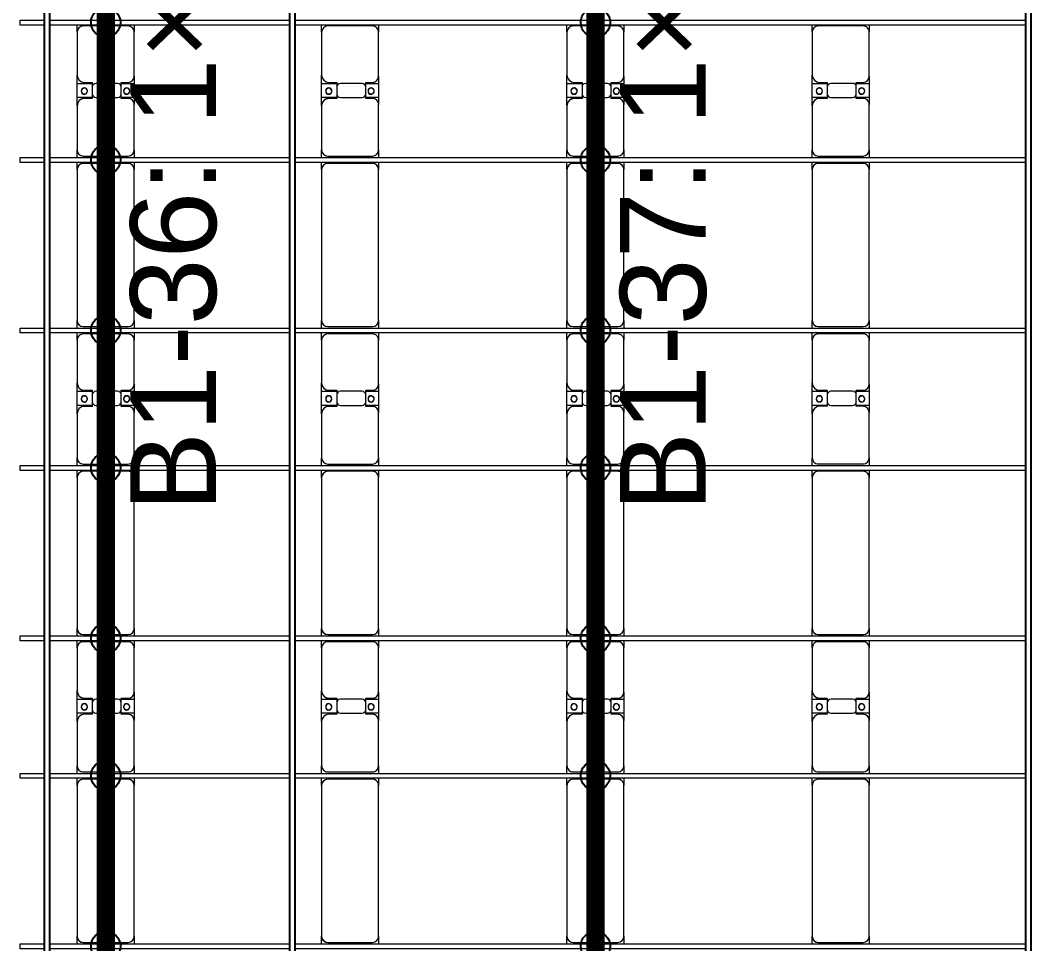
# Model space of a CAD drawing. Header units: millimetres. Extents: x -496478 to -186190, y -204059 to -87354.
# Drawn here: x -465432 to -457231, y -124894 to -117364 of the extents above; entities that cross this region are included whole.
import ezdxf

# ---------------------------------------------------------------- set-up
doc = ezdxf.new("R2010")
doc.units = ezdxf.units.MM
for name, color, linetype, lineweight in [('A-DETL-MBND', 5, 'Continuous', 9), ('A-GENM', 13, 'Continuous', 9), ('S-BEAM', 12, 'Continuous', 9)]:
    doc.layers.add(name, color=color, linetype=linetype, lineweight=lineweight)
doc.layers.add('GC-GHI CHU', color=2, linetype='Continuous')
doc.layers.add('GC-HOP 40x60 GIA CUONG', color=1, linetype='Continuous')
doc.styles.add('GC_VN', font='arial.ttf')

# ---------------------------------------------------------------- blocks, each defined once
blk = doc.blocks.new('Dầm C52 - Dầm C52-24915-BỐ TRÍ KHUNG KẾT CẤU BÈ PIN 01')
at = {"layer": 'S-BEAM', "color": 1}
for p, q in [((79450.1, 20), (85410.1, 20)), ((85450.1, 20), (87410.1, 20)), ((87450.1, 20), (87649.9, 20)), ((87649.9, 20), (87649.9, -20)), ((85410.1, -20), (79450.1, -20)), ((87410.1, -20), (85450.1, -20)), ((87649.9, -20), (87450.1, -20))]:
    blk.add_line(p, q, dxfattribs=at)
blk = doc.blocks.new('Dai phao do pin - DẢI PHAO ĐỠ PIN-V105-BỐ TRÍ KHUNG KẾT CẤU BÈ PIN 01')
at = {"layer": 'A-DETL-MBND', "color": 8}
for p, q in [((57048, 241.6), (57109.7, 241.6)), ((57059.7, 191.6), (57059.7, -173.4)), ((58340.3, 241.6), (57109.7, 241.6)), ((58340.3, 241.6), (58398, 241.6)), ((58390.3, -173.4), (58390.3, 191.6)), ((58438, 241.6), (58499.7, 241.6)), ((58449.7, 191.6), (58449.7, -173.4)), ((58859.7, 241.6), (58499.7, 241.6)), ((58859.7, 241.6), (59042.2, 241.6)), ((58919.7, 118.2), (58919.7, 181.6)), ((58927.8, 241.6), (59110.3, 241.6)), ((58927.8, 118.2), (58927.8, 241.6)), ((59042.2, 241.6), (59042.2, 118.2)), ((59050.3, 181.6), (59050.3, 118.2)), ((59460.3, 241.6), (59110.3, 241.6)), ((59460.3, 241.6), (59518, 241.6)), ((59510.3, -173.4), (59510.3, 191.6)), ((59558, 241.6), (59619.7, 241.6)), ((59569.7, 191.6), (59569.7, -173.4)), ((60850.3, 241.6), (59619.7, 241.6)), ((60850.3, 241.6), (60908, 241.6)), ((60900.3, -173.4), (60900.3, 191.6)), ((60948, 241.6), (61009.7, 241.6)), ((60959.7, 191.6), (60959.7, -173.4)), ((61369.7, 241.6), (61009.7, 241.6)), ((61369.7, 241.6), (61552.2, 241.6)), ((61429.7, 118.2), (61429.7, 181.6)), ((61437.8, 241.6), (61620.3, 241.6)), ((61437.8, 118.2), (61437.8, 241.6)), ((61552.2, 241.6), (61552.2, 118.2)), ((61560.3, 181.6), (61560.3, 118.2)), ((61970.3, 241.6), (61620.3, 241.6)), ((61970.3, 241.6), (62028, 241.6)), ((62020.3, -173.4), (62020.3, 191.6)), ((62068, 241.6), (62129.7, 241.6)), ((62079.7, 191.6), (62079.7, -173.4)), ((63360.3, 241.6), (62129.7, 241.6)), ((63360.3, 241.6), (63418, 241.6)), ((63410.3, -173.4), (63410.3, 191.6)), ((63458, 241.6), (63519.7, 241.6)), ((63469.7, 191.6), (63469.7, -173.4)), ((63879.7, 241.6), (63519.7, 241.6)), ((63879.7, 241.6), (64062.2, 241.6)), ((63939.7, 118.2), (63939.7, 181.6)), ((63947.8, 241.6), (64130.3, 241.6)), ((63947.8, 118.2), (63947.8, 241.6)), ((64062.2, 241.6), (64062.2, 118.2)), ((64070.3, 181.6), (64070.3, 118.2)), ((64480.3, 241.6), (64130.3, 241.6)), ((64480.3, 241.6), (64538, 241.6)), ((64530.3, -173.4), (64530.3, 191.6)), ((59012.2, 118.2), (58919.7, 118.2)), ((58927.8, 88.2), (58927.8, -88.2)), ((59050.3, 118.2), (58957.8, 118.2)), ((59042.2, -88.2), (59042.2, 88.2)), ((61522.2, 118.2), (61429.7, 118.2)), ((61437.8, 88.2), (61437.8, -88.2)), ((61560.3, 118.2), (61467.8, 118.2)), ((61552.2, -88.2), (61552.2, 88.2)), ((64032.2, 118.2), (63939.7, 118.2)), ((63947.8, 88.2), (63947.8, -88.2)), ((64070.3, 118.2), (63977.8, 118.2)), ((64062.2, -88.2), (64062.2, 88.2)), ((58919.7, -173.4), (58919.7, -118.2)), ((58919.7, -118.2), (59012.2, -118.2)), ((58927.8, -223.4), (58927.8, -118.2)), ((58957.8, -118.2), (59050.3, -118.2)), ((59042.2, -118.2), (59042.2, -223.4)), ((59050.3, -118.2), (59050.3, -173.4)), ((61429.7, -173.4), (61429.7, -118.2)), ((61429.7, -118.2), (61522.2, -118.2)), ((61437.8, -223.4), (61437.8, -118.2)), ((61467.8, -118.2), (61560.3, -118.2)), ((61552.2, -118.2), (61552.2, -223.4)), ((61560.3, -118.2), (61560.3, -173.4)), ((63939.7, -173.4), (63939.7, -118.2)), ((63939.7, -118.2), (64032.2, -118.2)), ((63947.8, -223.4), (63947.8, -118.2)), ((63977.8, -118.2), (64070.3, -118.2)), ((64062.2, -118.2), (64062.2, -223.4)), ((64070.3, -118.2), (64070.3, -173.4)), ((57109.7, -223.4), (57048, -223.4)), ((57109.7, -223.4), (58340.3, -223.4)), ((58398, -223.4), (58340.3, -223.4)), ((58499.7, -223.4), (58438, -223.4)), ((58499.7, -223.4), (58869.7, -223.4)), ((59042.2, -223.4), (58869.7, -223.4)), ((59100.3, -223.4), (58927.8, -223.4)), ((59100.3, -223.4), (59460.3, -223.4)), ((59518, -223.4), (59460.3, -223.4)), ((59619.7, -223.4), (59558, -223.4)), ((59619.7, -223.4), (60850.3, -223.4)), ((60908, -223.4), (60850.3, -223.4)), ((61009.7, -223.4), (60948, -223.4)), ((61009.7, -223.4), (61379.7, -223.4)), ((61552.2, -223.4), (61379.7, -223.4)), ((61610.3, -223.4), (61437.8, -223.4)), ((61610.3, -223.4), (61970.3, -223.4)), ((62028, -223.4), (61970.3, -223.4)), ((62129.7, -223.4), (62068, -223.4)), ((62129.7, -223.4), (63360.3, -223.4)), ((63418, -223.4), (63360.3, -223.4)), ((63519.7, -223.4), (63458, -223.4)), ((63519.7, -223.4), (63889.7, -223.4)), ((64062.2, -223.4), (63889.7, -223.4)), ((64118.7, -223.4), (63947.8, -223.4)), ((64120.3, -223.4), (64480.3, -223.4)), ((64538, -223.4), (64480.3, -223.4))]:
    blk.add_line(p, q, dxfattribs=at)
for centre, radius, start, end in [((57109.7, 191.6), 50, 90, 180), ((57109.7, 191.6), 50, 105, 180), ((58340.3, 191.6), 50, 0, 90), ((58340.3, 191.6), 50, 15, 90), ((58499.7, 191.6), 50, 90, 180), ((58499.7, 191.6), 50, 135, 180), ((58859.7, 181.6), 60, 0, 90), ((58859.7, 181.6), 60, 0, 45), ((58978.6, 183.2), 25, 0, 180), ((58978.6, 183.2), 25, 180, 360), ((58981.4, 183.2), 25, 0, 180), ((58981.4, 183.2), 25, 180, 0), ((58981.4, 183.2), 25, 180, 195), ((59110.3, 181.6), 60, 90, 180), ((59110.3, 181.6), 60, 135, 180), ((59460.3, 191.6), 50, 0, 90), ((59460.3, 191.6), 50, 0, 45), ((59619.7, 191.6), 50, 90, 180), ((59619.7, 191.6), 50, 105, 180), ((60850.3, 191.6), 50, 0, 90), ((60850.3, 191.6), 50, 15, 90), ((61009.7, 191.6), 50, 90, 180), ((61009.7, 191.6), 50, 135, 180), ((61369.7, 181.6), 60, 0, 90), ((61369.7, 181.6), 60, 0, 45), ((61488.6, 183.2), 25, 360, 180), ((61488.6, 183.2), 25, 180, 360), ((61491.4, 183.2), 25, 0, 180), ((61491.4, 183.2), 25, 180, 360), ((61491.4, 183.2), 25, 180, 195), ((61620.3, 181.6), 60, 90, 180), ((61620.3, 181.6), 60, 135, 180), ((61970.3, 191.6), 50, 0, 90), ((61970.3, 191.6), 50, 0, 45), ((62129.7, 191.6), 50, 90, 180), ((62129.7, 191.6), 50, 105, 180), ((63360.3, 191.6), 50, 0, 90), ((63360.3, 191.6), 50, 15, 90), ((63519.7, 191.6), 50, 90, 180), ((63519.7, 191.6), 50, 135, 180), ((63879.7, 181.6), 60, 0, 90), ((63879.7, 181.6), 60, 0, 45), ((63998.6, 183.2), 25, 0, 180), ((63998.6, 183.2), 25, 180, 360), ((64001.4, 183.2), 25, 0, 180), ((64001.4, 183.2), 25, 180, 0), ((64001.4, 183.2), 25, 180, 195), ((64130.3, 181.6), 60, 90, 180), ((64130.3, 181.6), 60, 135, 180), ((64480.3, 191.6), 50, 0, 90), ((64480.3, 191.6), 50, 0, 45), ((58957.8, 88.2), 30, 90, 180), ((59012.2, 88.2), 30, 0, 90), ((61467.8, 88.2), 30, 90, 180), ((61522.2, 88.2), 30, 0, 90), ((63977.8, 88.2), 30, 90, 180), ((64032.2, 88.2), 30, 0, 90), ((58957.8, -88.2), 30, 180, 270), ((58978.6, -161.8), 25, 0, 180), ((58978.6, -161.8), 25, 180, 360), ((58981.4, -161.8), 25, 0, 180), ((58981.4, -161.8), 25, 120, 180), ((58981.4, -161.8), 25, 180, 0), ((58981.4, -161.8), 25, 75, 105), ((58978.6, -161.8), 25, 75, 90), ((58978.6, -161.8), 25, 30, 45), ((58978.6, -161.8), 25, 0, 15), ((59012.2, -88.2), 30, 270, 360), ((61467.8, -88.2), 30, 180, 270), ((61488.6, -161.8), 25, 360, 180), ((61488.6, -161.8), 25, 180, 360), ((61491.4, -161.8), 25, 0, 180), ((61491.4, -161.8), 25, 120, 180), ((61491.4, -161.8), 25, 180, 0), ((61491.4, -161.8), 25, 75, 105), ((61488.6, -161.8), 25, 75, 90), ((61488.6, -161.8), 25, 30, 45), ((61488.6, -161.8), 25, 360, 15), ((61522.2, -88.2), 30, 270, 0), ((63977.8, -88.2), 30, 180, 270), ((63998.6, -161.8), 25, 0, 180), ((63998.6, -161.8), 25, 180, 0), ((64001.4, -161.8), 25, 0, 180), ((64001.4, -161.8), 25, 120, 180), ((64001.4, -161.8), 25, 180, 360), ((64001.4, -161.8), 25, 75, 105), ((63998.6, -161.8), 25, 75, 90), ((63998.6, -161.8), 25, 30, 45), ((63998.6, -161.8), 25, 0, 15), ((64032.2, -88.2), 30, 270, 0), ((57109.7, -173.4), 50, 180, 270), ((57109.7, -173.4), 50, 180, 270), ((58340.3, -173.4), 50, 270, 0), ((58340.3, -173.4), 50, 285, 0), ((58499.7, -173.4), 50, 180, 270), ((58499.7, -173.4), 50, 180, 225), ((58869.7, -173.4), 50, 270, 360), ((58869.7, -173.4), 50, 315, 360), ((59100.3, -173.4), 50, 180, 270), ((59100.3, -173.4), 50, 180, 225), ((59460.3, -173.4), 50, 270, 0), ((59460.3, -173.4), 50, 315, 360), ((59619.7, -173.4), 50, 180, 270), ((59619.7, -173.4), 50, 180, 270), ((60850.3, -173.4), 50, 270, 0), ((60850.3, -173.4), 50, 285, 0), ((61009.7, -173.4), 50, 180, 270), ((61009.7, -173.4), 50, 180, 225), ((61379.7, -173.4), 50, 270, 360), ((61379.7, -173.4), 50, 315, 0), ((61610.3, -173.4), 50, 180, 270), ((61610.3, -173.4), 50, 180, 225), ((61970.3, -173.4), 50, 270, 0), ((61970.3, -173.4), 50, 315, 0), ((62129.7, -173.4), 50, 180, 270), ((62129.7, -173.4), 50, 180, 270), ((63360.3, -173.4), 50, 270, 360), ((63360.3, -173.4), 50, 285, 360), ((63519.7, -173.4), 50, 180, 270), ((63519.7, -173.4), 50, 180, 225), ((63889.7, -173.4), 50, 270, 0), ((63889.7, -173.4), 50, 315, 0), ((64120.3, -173.4), 50, 180, 270), ((64120.3, -173.4), 50, 180, 225), ((64480.3, -173.4), 50, 270, 0), ((64480.3, -173.4), 50, 315, 0)]:
    blk.add_arc(centre, radius, start, end, dxfattribs=at)
blk = doc.blocks.new('Dai phao do pin - DẢI PHAO ĐỠ PIN-V106-BỐ TRÍ KHUNG KẾT CẤU BÈ PIN 01')
at = {"layer": 'A-DETL-MBND', "color": 8}
for p, q in [((57048, 241.6), (57109.7, 241.6)), ((57059.7, 191.6), (57059.7, -173.4)), ((58340.3, 241.6), (57109.7, 241.6)), ((58340.3, 241.6), (58398, 241.6)), ((58390.3, -173.4), (58390.3, 191.6)), ((58438, 241.6), (58499.7, 241.6)), ((58449.7, 191.6), (58449.7, -173.4)), ((58859.7, 241.6), (58499.7, 241.6)), ((58859.7, 241.6), (59042.2, 241.6)), ((58919.7, 118.2), (58919.7, 181.6)), ((58927.8, 241.6), (59110.3, 241.6)), ((58927.8, 118.2), (58927.8, 241.6)), ((59042.2, 241.6), (59042.2, 118.2)), ((59050.3, 181.6), (59050.3, 118.2)), ((59460.3, 241.6), (59110.3, 241.6)), ((59460.3, 241.6), (59518, 241.6)), ((59510.3, -173.4), (59510.3, 191.6)), ((59558, 241.6), (59619.7, 241.6)), ((59569.7, 191.6), (59569.7, -173.4)), ((60850.3, 241.6), (59619.7, 241.6)), ((60850.3, 241.6), (60908, 241.6)), ((60900.3, -173.4), (60900.3, 191.6)), ((60948, 241.6), (61009.7, 241.6)), ((60959.7, 191.6), (60959.7, -173.4)), ((61369.7, 241.6), (61009.7, 241.6)), ((61369.7, 241.6), (61552.2, 241.6)), ((61429.7, 118.2), (61429.7, 181.6)), ((61437.8, 241.6), (61620.3, 241.6)), ((61437.8, 118.2), (61437.8, 241.6)), ((61552.2, 241.6), (61552.2, 118.2)), ((61560.3, 181.6), (61560.3, 118.2)), ((61970.3, 241.6), (61620.3, 241.6)), ((61970.3, 241.6), (62028, 241.6)), ((62020.3, -173.4), (62020.3, 191.6)), ((62068, 241.6), (62129.7, 241.6)), ((62079.7, 191.6), (62079.7, -173.4)), ((63360.3, 241.6), (62129.7, 241.6)), ((63360.3, 241.6), (63418, 241.6)), ((63410.3, -173.4), (63410.3, 191.6)), ((63458, 241.6), (63519.7, 241.6)), ((63469.7, 191.6), (63469.7, -173.4)), ((63879.7, 241.6), (63519.7, 241.6)), ((63879.7, 241.6), (64062.2, 241.6)), ((63939.7, 118.2), (63939.7, 181.6)), ((63947.8, 241.6), (64130.3, 241.6)), ((63947.8, 118.2), (63947.8, 241.6)), ((64062.2, 241.6), (64062.2, 118.2)), ((64070.3, 181.6), (64070.3, 118.2)), ((64480.3, 241.6), (64130.3, 241.6)), ((64480.3, 241.6), (64538, 241.6)), ((64530.3, -173.4), (64530.3, 191.6)), ((59012.2, 118.2), (58919.7, 118.2)), ((58927.8, 88.2), (58927.8, -88.2)), ((59050.3, 118.2), (58957.8, 118.2)), ((59042.2, -88.2), (59042.2, 88.2)), ((61522.2, 118.2), (61429.7, 118.2)), ((61437.8, 88.2), (61437.8, -88.2)), ((61560.3, 118.2), (61467.8, 118.2)), ((61552.2, -88.2), (61552.2, 88.2)), ((64032.2, 118.2), (63939.7, 118.2)), ((63947.8, 88.2), (63947.8, -88.2)), ((64070.3, 118.2), (63977.8, 118.2)), ((64062.2, -88.2), (64062.2, 88.2)), ((58919.7, -173.4), (58919.7, -118.2)), ((58919.7, -118.2), (59012.2, -118.2)), ((58927.8, -223.4), (58927.8, -118.2)), ((58957.8, -118.2), (59050.3, -118.2)), ((59042.2, -118.2), (59042.2, -223.4)), ((59050.3, -118.2), (59050.3, -173.4)), ((61429.7, -173.4), (61429.7, -118.2)), ((61429.7, -118.2), (61522.2, -118.2)), ((61437.8, -223.4), (61437.8, -118.2)), ((61467.8, -118.2), (61560.3, -118.2)), ((61552.2, -118.2), (61552.2, -223.4)), ((61560.3, -118.2), (61560.3, -173.4)), ((63939.7, -173.4), (63939.7, -118.2)), ((63939.7, -118.2), (64032.2, -118.2)), ((63947.8, -223.4), (63947.8, -118.2)), ((63977.8, -118.2), (64070.3, -118.2)), ((64062.2, -118.2), (64062.2, -223.4)), ((64070.3, -118.2), (64070.3, -173.4)), ((57109.7, -223.4), (57048, -223.4)), ((57109.7, -223.4), (58340.3, -223.4)), ((58398, -223.4), (58340.3, -223.4)), ((58499.7, -223.4), (58438, -223.4)), ((58499.7, -223.4), (58869.7, -223.4)), ((59042.2, -223.4), (58869.7, -223.4)), ((59100.3, -223.4), (58927.8, -223.4)), ((59100.3, -223.4), (59460.3, -223.4)), ((59518, -223.4), (59460.3, -223.4)), ((59619.7, -223.4), (59558, -223.4)), ((59619.7, -223.4), (60850.3, -223.4)), ((60908, -223.4), (60850.3, -223.4)), ((61009.7, -223.4), (60948, -223.4)), ((61009.7, -223.4), (61379.7, -223.4)), ((61552.2, -223.4), (61379.7, -223.4)), ((61610.3, -223.4), (61437.8, -223.4)), ((61610.3, -223.4), (61970.3, -223.4)), ((62028, -223.4), (61970.3, -223.4)), ((62129.7, -223.4), (62068, -223.4)), ((62129.7, -223.4), (63360.3, -223.4)), ((63418, -223.4), (63360.3, -223.4)), ((63519.7, -223.4), (63458, -223.4)), ((63519.7, -223.4), (63889.7, -223.4)), ((64062.2, -223.4), (63889.7, -223.4)), ((64118.7, -223.4), (63947.8, -223.4)), ((64120.3, -223.4), (64480.3, -223.4)), ((64538, -223.4), (64480.3, -223.4))]:
    blk.add_line(p, q, dxfattribs=at)
for centre, radius, start, end in [((57109.7, 191.6), 50, 90, 180), ((57109.7, 191.6), 50, 105, 180), ((58340.3, 191.6), 50, 0, 90), ((58340.3, 191.6), 50, 15, 90), ((58499.7, 191.6), 50, 90, 180), ((58499.7, 191.6), 50, 135, 180), ((58859.7, 181.6), 60, 0, 90), ((58859.7, 181.6), 60, 0, 45), ((58978.6, 183.2), 25, 0, 180), ((58978.6, 183.2), 25, 180, 360), ((58981.4, 183.2), 25, 0, 180), ((58981.4, 183.2), 25, 180, 0), ((58981.4, 183.2), 25, 180, 195), ((59110.3, 181.6), 60, 90, 180), ((59110.3, 181.6), 60, 135, 180), ((59460.3, 191.6), 50, 0, 90), ((59460.3, 191.6), 50, 0, 45), ((59619.7, 191.6), 50, 90, 180), ((59619.7, 191.6), 50, 105, 180), ((60850.3, 191.6), 50, 0, 90), ((60850.3, 191.6), 50, 15, 90), ((61009.7, 191.6), 50, 90, 180), ((61009.7, 191.6), 50, 135, 180), ((61369.7, 181.6), 60, 0, 90), ((61369.7, 181.6), 60, 0, 45), ((61488.6, 183.2), 25, 360, 180), ((61488.6, 183.2), 25, 180, 360), ((61491.4, 183.2), 25, 0, 180), ((61491.4, 183.2), 25, 180, 360), ((61491.4, 183.2), 25, 180, 195), ((61620.3, 181.6), 60, 90, 180), ((61620.3, 181.6), 60, 135, 180), ((61970.3, 191.6), 50, 0, 90), ((61970.3, 191.6), 50, 0, 45), ((62129.7, 191.6), 50, 90, 180), ((62129.7, 191.6), 50, 105, 180), ((63360.3, 191.6), 50, 0, 90), ((63360.3, 191.6), 50, 15, 90), ((63519.7, 191.6), 50, 90, 180), ((63519.7, 191.6), 50, 135, 180), ((63879.7, 181.6), 60, 0, 90), ((63879.7, 181.6), 60, 0, 45), ((63998.6, 183.2), 25, 0, 180), ((63998.6, 183.2), 25, 180, 360), ((64001.4, 183.2), 25, 0, 180), ((64001.4, 183.2), 25, 180, 0), ((64001.4, 183.2), 25, 180, 195), ((64130.3, 181.6), 60, 90, 180), ((64130.3, 181.6), 60, 135, 180), ((64480.3, 191.6), 50, 0, 90), ((64480.3, 191.6), 50, 0, 45), ((58957.8, 88.2), 30, 90, 180), ((59012.2, 88.2), 30, 0, 90), ((61467.8, 88.2), 30, 90, 180), ((61522.2, 88.2), 30, 0, 90), ((63977.8, 88.2), 30, 90, 180), ((64032.2, 88.2), 30, 0, 90), ((58957.8, -88.2), 30, 180, 270), ((58978.6, -161.8), 25, 0, 180), ((58978.6, -161.8), 25, 180, 360), ((58981.4, -161.8), 25, 0, 180), ((58981.4, -161.8), 25, 120, 180), ((58981.4, -161.8), 25, 180, 0), ((58981.4, -161.8), 25, 75, 105), ((58978.6, -161.8), 25, 75, 90), ((58978.6, -161.8), 25, 30, 45), ((58978.6, -161.8), 25, 0, 15), ((59012.2, -88.2), 30, 270, 360), ((61467.8, -88.2), 30, 180, 270), ((61488.6, -161.8), 25, 360, 180), ((61488.6, -161.8), 25, 180, 360), ((61491.4, -161.8), 25, 0, 180), ((61491.4, -161.8), 25, 120, 180), ((61491.4, -161.8), 25, 180, 0), ((61491.4, -161.8), 25, 75, 105), ((61488.6, -161.8), 25, 75, 90), ((61488.6, -161.8), 25, 30, 45), ((61488.6, -161.8), 25, 360, 15), ((61522.2, -88.2), 30, 270, 0), ((63977.8, -88.2), 30, 180, 270), ((63998.6, -161.8), 25, 0, 180), ((63998.6, -161.8), 25, 180, 0), ((64001.4, -161.8), 25, 0, 180), ((64001.4, -161.8), 25, 120, 180), ((64001.4, -161.8), 25, 180, 360), ((64001.4, -161.8), 25, 75, 105), ((63998.6, -161.8), 25, 75, 90), ((63998.6, -161.8), 25, 30, 45), ((63998.6, -161.8), 25, 0, 15), ((64032.2, -88.2), 30, 270, 0), ((57109.7, -173.4), 50, 180, 270), ((57109.7, -173.4), 50, 180, 270), ((58340.3, -173.4), 50, 270, 0), ((58340.3, -173.4), 50, 285, 0), ((58499.7, -173.4), 50, 180, 270), ((58499.7, -173.4), 50, 180, 225), ((58869.7, -173.4), 50, 270, 360), ((58869.7, -173.4), 50, 315, 360), ((59100.3, -173.4), 50, 180, 270), ((59100.3, -173.4), 50, 180, 225), ((59460.3, -173.4), 50, 270, 0), ((59460.3, -173.4), 50, 315, 360), ((59619.7, -173.4), 50, 180, 270), ((59619.7, -173.4), 50, 180, 270), ((60850.3, -173.4), 50, 270, 0), ((60850.3, -173.4), 50, 285, 0), ((61009.7, -173.4), 50, 180, 270), ((61009.7, -173.4), 50, 180, 225), ((61379.7, -173.4), 50, 270, 360), ((61379.7, -173.4), 50, 315, 0), ((61610.3, -173.4), 50, 180, 270), ((61610.3, -173.4), 50, 180, 225), ((61970.3, -173.4), 50, 270, 0), ((61970.3, -173.4), 50, 315, 0), ((62129.7, -173.4), 50, 180, 270), ((62129.7, -173.4), 50, 180, 270), ((63360.3, -173.4), 50, 270, 360), ((63360.3, -173.4), 50, 285, 360), ((63519.7, -173.4), 50, 180, 270), ((63519.7, -173.4), 50, 180, 225), ((63889.7, -173.4), 50, 270, 0), ((63889.7, -173.4), 50, 315, 0), ((64120.3, -173.4), 50, 180, 270), ((64120.3, -173.4), 50, 180, 225), ((64480.3, -173.4), 50, 270, 0), ((64480.3, -173.4), 50, 315, 0)]:
    blk.add_arc(centre, radius, start, end, dxfattribs=at)
blk = doc.blocks.new('Dai phao do pin - DẢI PHAO ĐỠ PIN-V107-BỐ TRÍ KHUNG KẾT CẤU BÈ PIN 01')
at = {"layer": 'A-DETL-MBND', "color": 8}
for p, q in [((57048, 241.6), (57109.7, 241.6)), ((57059.7, 191.6), (57059.7, -173.4)), ((58340.3, 241.6), (57109.7, 241.6)), ((58340.3, 241.6), (58398, 241.6)), ((58390.3, -173.4), (58390.3, 191.6)), ((58438, 241.6), (58499.7, 241.6)), ((58449.7, 191.6), (58449.7, -173.4)), ((58859.7, 241.6), (58499.7, 241.6)), ((58859.7, 241.6), (59042.2, 241.6)), ((58919.7, 118.2), (58919.7, 181.6)), ((58927.8, 241.6), (59110.3, 241.6)), ((58927.8, 118.2), (58927.8, 241.6)), ((59042.2, 241.6), (59042.2, 118.2)), ((59050.3, 181.6), (59050.3, 118.2)), ((59460.3, 241.6), (59110.3, 241.6)), ((59460.3, 241.6), (59518, 241.6)), ((59510.3, -173.4), (59510.3, 191.6)), ((59558, 241.6), (59619.7, 241.6)), ((59569.7, 191.6), (59569.7, -173.4)), ((60850.3, 241.6), (59619.7, 241.6)), ((60850.3, 241.6), (60908, 241.6)), ((60900.3, -173.4), (60900.3, 191.6)), ((60948, 241.6), (61009.7, 241.6)), ((60959.7, 191.6), (60959.7, -173.4)), ((61369.7, 241.6), (61009.7, 241.6)), ((61369.7, 241.6), (61552.2, 241.6)), ((61429.7, 118.2), (61429.7, 181.6)), ((61437.8, 241.6), (61620.3, 241.6)), ((61437.8, 118.2), (61437.8, 241.6)), ((61552.2, 241.6), (61552.2, 118.2)), ((61560.3, 181.6), (61560.3, 118.2)), ((61970.3, 241.6), (61620.3, 241.6)), ((61970.3, 241.6), (62028, 241.6)), ((62020.3, -173.4), (62020.3, 191.6)), ((62068, 241.6), (62129.7, 241.6)), ((62079.7, 191.6), (62079.7, -173.4)), ((63360.3, 241.6), (62129.7, 241.6)), ((63360.3, 241.6), (63418, 241.6)), ((63410.3, -173.4), (63410.3, 191.6)), ((63458, 241.6), (63519.7, 241.6)), ((63469.7, 191.6), (63469.7, -173.4)), ((63879.7, 241.6), (63519.7, 241.6)), ((63879.7, 241.6), (64062.2, 241.6)), ((63939.7, 118.2), (63939.7, 181.6)), ((63947.8, 241.6), (64130.3, 241.6)), ((63947.8, 118.2), (63947.8, 241.6)), ((64062.2, 241.6), (64062.2, 118.2)), ((64070.3, 181.6), (64070.3, 118.2)), ((64480.3, 241.6), (64130.3, 241.6)), ((64480.3, 241.6), (64538, 241.6)), ((64530.3, -173.4), (64530.3, 191.6)), ((59012.2, 118.2), (58919.7, 118.2)), ((58927.8, 88.2), (58927.8, -88.2)), ((59050.3, 118.2), (58957.8, 118.2)), ((59042.2, -88.2), (59042.2, 88.2)), ((61522.2, 118.2), (61429.7, 118.2)), ((61437.8, 88.2), (61437.8, -88.2)), ((61560.3, 118.2), (61467.8, 118.2)), ((61552.2, -88.2), (61552.2, 88.2)), ((64032.2, 118.2), (63939.7, 118.2)), ((63947.8, 88.2), (63947.8, -88.2)), ((64070.3, 118.2), (63977.8, 118.2)), ((64062.2, -88.2), (64062.2, 88.2)), ((58919.7, -173.4), (58919.7, -118.2)), ((58919.7, -118.2), (59012.2, -118.2)), ((58927.8, -223.4), (58927.8, -118.2)), ((58957.8, -118.2), (59050.3, -118.2)), ((59042.2, -118.2), (59042.2, -223.4)), ((59050.3, -118.2), (59050.3, -173.4)), ((61429.7, -173.4), (61429.7, -118.2)), ((61429.7, -118.2), (61522.2, -118.2)), ((61437.8, -223.4), (61437.8, -118.2)), ((61467.8, -118.2), (61560.3, -118.2)), ((61552.2, -118.2), (61552.2, -223.4)), ((61560.3, -118.2), (61560.3, -173.4)), ((63939.7, -173.4), (63939.7, -118.2)), ((63939.7, -118.2), (64032.2, -118.2)), ((63947.8, -223.4), (63947.8, -118.2)), ((63977.8, -118.2), (64070.3, -118.2)), ((64062.2, -118.2), (64062.2, -223.4)), ((64070.3, -118.2), (64070.3, -173.4)), ((57109.7, -223.4), (57048, -223.4)), ((57109.7, -223.4), (58340.3, -223.4)), ((58398, -223.4), (58340.3, -223.4)), ((58499.7, -223.4), (58438, -223.4)), ((58499.7, -223.4), (58869.7, -223.4)), ((59042.2, -223.4), (58869.7, -223.4)), ((59100.3, -223.4), (58927.8, -223.4)), ((59100.3, -223.4), (59460.3, -223.4)), ((59518, -223.4), (59460.3, -223.4)), ((59619.7, -223.4), (59558, -223.4)), ((59619.7, -223.4), (60850.3, -223.4)), ((60908, -223.4), (60850.3, -223.4)), ((61009.7, -223.4), (60948, -223.4)), ((61009.7, -223.4), (61379.7, -223.4)), ((61552.2, -223.4), (61379.7, -223.4)), ((61610.3, -223.4), (61437.8, -223.4)), ((61610.3, -223.4), (61970.3, -223.4)), ((62028, -223.4), (61970.3, -223.4)), ((62129.7, -223.4), (62068, -223.4)), ((62129.7, -223.4), (63360.3, -223.4)), ((63418, -223.4), (63360.3, -223.4)), ((63519.7, -223.4), (63458, -223.4)), ((63519.7, -223.4), (63889.7, -223.4)), ((64062.2, -223.4), (63889.7, -223.4)), ((64118.7, -223.4), (63947.8, -223.4)), ((64120.3, -223.4), (64480.3, -223.4)), ((64538, -223.4), (64480.3, -223.4))]:
    blk.add_line(p, q, dxfattribs=at)
for centre, radius, start, end in [((57109.7, 191.6), 50, 90, 180), ((57109.7, 191.6), 50, 105, 180), ((58340.3, 191.6), 50, 0, 90), ((58340.3, 191.6), 50, 15, 90), ((58499.7, 191.6), 50, 90, 180), ((58499.7, 191.6), 50, 135, 180), ((58859.7, 181.6), 60, 0, 90), ((58859.7, 181.6), 60, 0, 45), ((58978.6, 183.2), 25, 0, 180), ((58978.6, 183.2), 25, 180, 360), ((58981.4, 183.2), 25, 0, 180), ((58981.4, 183.2), 25, 180, 0), ((58981.4, 183.2), 25, 180, 195), ((59110.3, 181.6), 60, 90, 180), ((59110.3, 181.6), 60, 135, 180), ((59460.3, 191.6), 50, 0, 90), ((59460.3, 191.6), 50, 0, 45), ((59619.7, 191.6), 50, 90, 180), ((59619.7, 191.6), 50, 105, 180), ((60850.3, 191.6), 50, 0, 90), ((60850.3, 191.6), 50, 15, 90), ((61009.7, 191.6), 50, 90, 180), ((61009.7, 191.6), 50, 135, 180), ((61369.7, 181.6), 60, 0, 90), ((61369.7, 181.6), 60, 0, 45), ((61488.6, 183.2), 25, 360, 180), ((61488.6, 183.2), 25, 180, 360), ((61491.4, 183.2), 25, 0, 180), ((61491.4, 183.2), 25, 180, 360), ((61491.4, 183.2), 25, 180, 195), ((61620.3, 181.6), 60, 90, 180), ((61620.3, 181.6), 60, 135, 180), ((61970.3, 191.6), 50, 0, 90), ((61970.3, 191.6), 50, 0, 45), ((62129.7, 191.6), 50, 90, 180), ((62129.7, 191.6), 50, 105, 180), ((63360.3, 191.6), 50, 0, 90), ((63360.3, 191.6), 50, 15, 90), ((63519.7, 191.6), 50, 90, 180), ((63519.7, 191.6), 50, 135, 180), ((63879.7, 181.6), 60, 0, 90), ((63879.7, 181.6), 60, 0, 45), ((63998.6, 183.2), 25, 0, 180), ((63998.6, 183.2), 25, 180, 360), ((64001.4, 183.2), 25, 0, 180), ((64001.4, 183.2), 25, 180, 0), ((64001.4, 183.2), 25, 180, 195), ((64130.3, 181.6), 60, 90, 180), ((64130.3, 181.6), 60, 135, 180), ((64480.3, 191.6), 50, 0, 90), ((64480.3, 191.6), 50, 0, 45), ((58957.8, 88.2), 30, 90, 180), ((59012.2, 88.2), 30, 0, 90), ((61467.8, 88.2), 30, 90, 180), ((61522.2, 88.2), 30, 0, 90), ((63977.8, 88.2), 30, 90, 180), ((64032.2, 88.2), 30, 0, 90), ((58957.8, -88.2), 30, 180, 270), ((58978.6, -161.8), 25, 0, 180), ((58978.6, -161.8), 25, 180, 360), ((58981.4, -161.8), 25, 0, 180), ((58981.4, -161.8), 25, 120, 180), ((58981.4, -161.8), 25, 180, 0), ((58981.4, -161.8), 25, 75, 105), ((58978.6, -161.8), 25, 75, 90), ((58978.6, -161.8), 25, 30, 45), ((58978.6, -161.8), 25, 0, 15), ((59012.2, -88.2), 30, 270, 360), ((61467.8, -88.2), 30, 180, 270), ((61488.6, -161.8), 25, 360, 180), ((61488.6, -161.8), 25, 180, 360), ((61491.4, -161.8), 25, 0, 180), ((61491.4, -161.8), 25, 120, 180), ((61491.4, -161.8), 25, 180, 0), ((61491.4, -161.8), 25, 75, 105), ((61488.6, -161.8), 25, 75, 90), ((61488.6, -161.8), 25, 30, 45), ((61488.6, -161.8), 25, 360, 15), ((61522.2, -88.2), 30, 270, 0), ((63977.8, -88.2), 30, 180, 270), ((63998.6, -161.8), 25, 0, 180), ((63998.6, -161.8), 25, 180, 0), ((64001.4, -161.8), 25, 0, 180), ((64001.4, -161.8), 25, 120, 180), ((64001.4, -161.8), 25, 180, 360), ((64001.4, -161.8), 25, 75, 105), ((63998.6, -161.8), 25, 75, 90), ((63998.6, -161.8), 25, 30, 45), ((63998.6, -161.8), 25, 0, 15), ((64032.2, -88.2), 30, 270, 0), ((57109.7, -173.4), 50, 180, 270), ((57109.7, -173.4), 50, 180, 270), ((58340.3, -173.4), 50, 270, 0), ((58340.3, -173.4), 50, 285, 0), ((58499.7, -173.4), 50, 180, 270), ((58499.7, -173.4), 50, 180, 225), ((58869.7, -173.4), 50, 270, 360), ((58869.7, -173.4), 50, 315, 360), ((59100.3, -173.4), 50, 180, 270), ((59100.3, -173.4), 50, 180, 225), ((59460.3, -173.4), 50, 270, 0), ((59460.3, -173.4), 50, 315, 360), ((59619.7, -173.4), 50, 180, 270), ((59619.7, -173.4), 50, 180, 270), ((60850.3, -173.4), 50, 270, 0), ((60850.3, -173.4), 50, 285, 0), ((61009.7, -173.4), 50, 180, 270), ((61009.7, -173.4), 50, 180, 225), ((61379.7, -173.4), 50, 270, 360), ((61379.7, -173.4), 50, 315, 0), ((61610.3, -173.4), 50, 180, 270), ((61610.3, -173.4), 50, 180, 225), ((61970.3, -173.4), 50, 270, 0), ((61970.3, -173.4), 50, 315, 0), ((62129.7, -173.4), 50, 180, 270), ((62129.7, -173.4), 50, 180, 270), ((63360.3, -173.4), 50, 270, 360), ((63360.3, -173.4), 50, 285, 360), ((63519.7, -173.4), 50, 180, 270), ((63519.7, -173.4), 50, 180, 225), ((63889.7, -173.4), 50, 270, 0), ((63889.7, -173.4), 50, 315, 0), ((64120.3, -173.4), 50, 180, 270), ((64120.3, -173.4), 50, 180, 225), ((64480.3, -173.4), 50, 270, 0), ((64480.3, -173.4), 50, 315, 0)]:
    blk.add_arc(centre, radius, start, end, dxfattribs=at)
blk = doc.blocks.new('Dai phao do pin - DẢI PHAO ĐỠ PIN-24231-BỐ TRÍ KHUNG KẾT CẤU BÈ PIN 01')
at = {"layer": 'A-DETL-MBND', "color": 8}
for p, q in [((72108, 241.6), (72169.7, 241.6)), ((72119.7, 191.6), (72119.7, -173.4)), ((73400.3, 241.6), (72169.7, 241.6)), ((73400.3, 241.6), (73458, 241.6)), ((73450.3, -173.4), (73450.3, 191.6)), ((73498, 241.6), (73559.7, 241.6)), ((73509.7, 191.6), (73509.7, -173.4)), ((73919.7, 241.6), (73559.7, 241.6)), ((73919.7, 241.6), (74102.2, 241.6)), ((73979.7, 118.2), (73979.7, 181.6)), ((73987.8, 241.6), (74170.3, 241.6)), ((73987.8, 118.2), (73987.8, 241.6)), ((74102.2, 241.6), (74102.2, 118.2)), ((74110.3, 181.6), (74110.3, 118.2)), ((74520.3, 241.6), (74170.3, 241.6)), ((74520.3, 241.6), (74578, 241.6)), ((74570.3, -173.4), (74570.3, 191.6)), ((74618, 241.6), (74679.7, 241.6)), ((74629.7, 191.6), (74629.7, -173.4)), ((75910.3, 241.6), (74679.7, 241.6)), ((75910.3, 241.6), (75968, 241.6)), ((75960.3, -173.4), (75960.3, 191.6)), ((76008, 241.6), (76069.7, 241.6)), ((76019.7, 191.6), (76019.7, -173.4)), ((76429.7, 241.6), (76069.7, 241.6)), ((76429.7, 241.6), (76612.2, 241.6)), ((76489.7, 118.2), (76489.7, 181.6)), ((76497.8, 241.6), (76680.3, 241.6)), ((76497.8, 118.2), (76497.8, 241.6)), ((76612.2, 241.6), (76612.2, 118.2)), ((76620.3, 181.6), (76620.3, 118.2)), ((77030.3, 241.6), (76680.3, 241.6)), ((77030.3, 241.6), (77088, 241.6)), ((77080.3, -173.4), (77080.3, 191.6)), ((77128, 241.6), (77189.7, 241.6)), ((77139.7, 191.6), (77139.7, -173.4)), ((78420.3, 241.6), (77189.7, 241.6)), ((78420.3, 241.6), (78478, 241.6)), ((78470.3, -173.4), (78470.3, 191.6)), ((78518, 241.6), (78579.7, 241.6)), ((78529.7, 191.6), (78529.7, -173.4)), ((78939.7, 241.6), (78579.7, 241.6)), ((78939.7, 241.6), (79122.2, 241.6)), ((78999.7, 118.2), (78999.7, 181.6)), ((79007.8, 241.6), (79190.3, 241.6)), ((79007.8, 118.2), (79007.8, 241.6)), ((79122.2, 241.6), (79122.2, 118.2)), ((79130.3, 181.6), (79130.3, 118.2)), ((79540.3, 241.6), (79190.3, 241.6)), ((79540.3, 241.6), (79598, 241.6)), ((79590.3, -173.4), (79590.3, 191.6)), ((74072.2, 118.2), (73979.7, 118.2)), ((73987.8, 88.2), (73987.8, -88.2)), ((74110.3, 118.2), (74017.8, 118.2)), ((74102.2, -88.2), (74102.2, 88.2)), ((76582.2, 118.2), (76489.7, 118.2)), ((76497.8, 88.2), (76497.8, -88.2)), ((76620.3, 118.2), (76527.8, 118.2)), ((76612.2, -88.2), (76612.2, 88.2)), ((79092.2, 118.2), (78999.7, 118.2)), ((79007.8, 88.2), (79007.8, -88.2)), ((79130.3, 118.2), (79037.8, 118.2)), ((79122.2, -88.2), (79122.2, 88.2)), ((73979.7, -173.4), (73979.7, -118.2)), ((73979.7, -118.2), (74072.2, -118.2)), ((73987.8, -223.4), (73987.8, -118.2)), ((74017.8, -118.2), (74110.3, -118.2)), ((74102.2, -118.2), (74102.2, -223.4)), ((74110.3, -118.2), (74110.3, -173.4)), ((76489.7, -173.4), (76489.7, -118.2)), ((76489.7, -118.2), (76582.2, -118.2)), ((76497.8, -223.4), (76497.8, -118.2)), ((76527.8, -118.2), (76620.3, -118.2)), ((76612.2, -118.2), (76612.2, -223.4)), ((76620.3, -118.2), (76620.3, -173.4)), ((78999.7, -173.4), (78999.7, -118.2)), ((78999.7, -118.2), (79092.2, -118.2)), ((79007.8, -223.4), (79007.8, -118.2)), ((79037.8, -118.2), (79130.3, -118.2)), ((79122.2, -118.2), (79122.2, -223.4)), ((79130.3, -118.2), (79130.3, -173.4)), ((72169.7, -223.4), (72108, -223.4)), ((72169.7, -223.4), (73400.3, -223.4)), ((73458, -223.4), (73400.3, -223.4)), ((73559.7, -223.4), (73498, -223.4)), ((73559.7, -223.4), (73929.7, -223.4)), ((74102.2, -223.4), (73929.7, -223.4)), ((74160.3, -223.4), (73987.8, -223.4)), ((74160.3, -223.4), (74520.3, -223.4)), ((74578, -223.4), (74520.3, -223.4)), ((74679.7, -223.4), (74618, -223.4)), ((74679.7, -223.4), (75910.3, -223.4)), ((75968, -223.4), (75910.3, -223.4)), ((76069.7, -223.4), (76008, -223.4)), ((76069.7, -223.4), (76439.7, -223.4)), ((76612.2, -223.4), (76439.7, -223.4)), ((76670.3, -223.4), (76497.8, -223.4)), ((76670.3, -223.4), (77030.3, -223.4)), ((77088, -223.4), (77030.3, -223.4)), ((77189.7, -223.4), (77128, -223.4)), ((77189.7, -223.4), (78420.3, -223.4)), ((78478, -223.4), (78420.3, -223.4)), ((78579.7, -223.4), (78518, -223.4)), ((78579.7, -223.4), (78949.7, -223.4)), ((79122.2, -223.4), (78949.7, -223.4)), ((79178.7, -223.4), (79007.8, -223.4)), ((79180.3, -223.4), (79540.3, -223.4)), ((79598, -223.4), (79540.3, -223.4))]:
    blk.add_line(p, q, dxfattribs=at)
for centre, radius, start, end in [((72169.7, 191.6), 50, 90, 180), ((72169.7, 191.6), 50, 105, 180), ((73400.3, 191.6), 50, 360, 90), ((73400.3, 191.6), 50, 15, 90), ((73559.7, 191.6), 50, 90, 180), ((73559.7, 191.6), 50, 135, 180), ((73919.7, 181.6), 60, 0, 90), ((73919.7, 181.6), 60, 0, 45), ((74038.6, 183.2), 25, 0, 180), ((74038.6, 183.2), 25, 180, 360), ((74041.4, 183.2), 25, 0, 180), ((74041.4, 183.2), 25, 180, 360), ((74041.4, 183.2), 25, 180, 195), ((74170.3, 181.6), 60, 90, 180), ((74170.3, 181.6), 60, 135, 180), ((74520.3, 191.6), 50, 0, 90), ((74520.3, 191.6), 50, 0, 45), ((74679.7, 191.6), 50, 90, 180), ((74679.7, 191.6), 50, 105, 180), ((75910.3, 191.6), 50, 360, 90), ((75910.3, 191.6), 50, 15, 90), ((76069.7, 191.6), 50, 90, 180), ((76069.7, 191.6), 50, 135, 180), ((76429.7, 181.6), 60, 0, 90), ((76429.7, 181.6), 60, 0, 45), ((76548.6, 183.2), 25, 0, 180), ((76548.6, 183.2), 25, 180, 0), ((76551.4, 183.2), 25, 0, 180), ((76551.4, 183.2), 25, 180, 0), ((76551.4, 183.2), 25, 180, 195), ((76680.3, 181.6), 60, 90, 180), ((76680.3, 181.6), 60, 135, 180), ((77030.3, 191.6), 50, 0, 90), ((77030.3, 191.6), 50, 0, 45), ((77189.7, 191.6), 50, 90, 180), ((77189.7, 191.6), 50, 105, 180), ((78420.3, 191.6), 50, 360, 90), ((78420.3, 191.6), 50, 15, 90), ((78579.7, 191.6), 50, 90, 180), ((78579.7, 191.6), 50, 135, 180), ((78939.7, 181.6), 60, 0, 90), ((78939.7, 181.6), 60, 0, 45), ((79058.6, 183.2), 25, 360, 180), ((79058.6, 183.2), 25, 180, 0), ((79061.4, 183.2), 25, 0, 180), ((79061.4, 183.2), 25, 180, 360), ((79061.4, 183.2), 25, 180, 195), ((79190.3, 181.6), 60, 90, 180), ((79190.3, 181.6), 60, 135, 180), ((79540.3, 191.6), 50, 0, 90), ((79540.3, 191.6), 50, 0, 45), ((74017.8, 88.2), 30, 90, 180), ((74072.2, 88.2), 30, 0, 90), ((76527.8, 88.2), 30, 90, 180), ((76582.2, 88.2), 30, 0, 90), ((79037.8, 88.2), 30, 90, 180), ((79092.2, 88.2), 30, 360, 90), ((74017.8, -88.2), 30, 180, 270), ((74038.6, -161.8), 25, 360, 180), ((74038.6, -161.8), 25, 180, 0), ((74041.4, -161.8), 25, 0, 180), ((74041.4, -161.8), 25, 120, 180), ((74041.4, -161.8), 25, 180, 0), ((74041.4, -161.8), 25, 75, 105), ((74038.6, -161.8), 25, 75, 90), ((74038.6, -161.8), 25, 30, 45), ((74038.6, -161.8), 25, 0, 15), ((74072.2, -88.2), 30, 270, 360), ((76527.8, -88.2), 30, 180, 270), ((76548.6, -161.8), 25, 0, 180), ((76548.6, -161.8), 25, 180, 0), ((76551.4, -161.8), 25, 0, 180), ((76551.4, -161.8), 25, 120, 180), ((76551.4, -161.8), 25, 180, 360), ((76551.4, -161.8), 25, 75, 105), ((76548.6, -161.8), 25, 75, 90), ((76548.6, -161.8), 25, 30, 45), ((76548.6, -161.8), 25, 0, 15), ((76582.2, -88.2), 30, 270, 0), ((79037.8, -88.2), 30, 180, 270), ((79058.6, -161.8), 25, 0, 180), ((79058.6, -161.8), 25, 180, 0), ((79061.4, -161.8), 25, 0, 180), ((79061.4, -161.8), 25, 120, 180), ((79061.4, -161.8), 25, 180, 360), ((79061.4, -161.8), 25, 75, 105), ((79058.6, -161.8), 25, 75, 90), ((79058.6, -161.8), 25, 30, 45), ((79058.6, -161.8), 25, 0, 15), ((79092.2, -88.2), 30, 270, 0), ((72169.7, -173.4), 50, 180, 270), ((72169.7, -173.4), 50, 180, 270), ((73400.3, -173.4), 50, 270, 360), ((73400.3, -173.4), 50, 285, 360), ((73559.7, -173.4), 50, 180, 270), ((73559.7, -173.4), 50, 180, 225), ((73929.7, -173.4), 50, 270, 360), ((73929.7, -173.4), 50, 315, 0), ((74160.3, -173.4), 50, 180, 270), ((74160.3, -173.4), 50, 180, 225), ((74520.3, -173.4), 50, 270, 0), ((74520.3, -173.4), 50, 315, 0), ((74679.7, -173.4), 50, 180, 270), ((74679.7, -173.4), 50, 180, 270), ((75910.3, -173.4), 50, 270, 360), ((75910.3, -173.4), 50, 285, 360), ((76069.7, -173.4), 50, 180, 270), ((76069.7, -173.4), 50, 180, 225), ((76439.7, -173.4), 50, 270, 0), ((76439.7, -173.4), 50, 315, 0), ((76670.3, -173.4), 50, 180, 270), ((76670.3, -173.4), 50, 180, 225), ((77030.3, -173.4), 50, 270, 360), ((77030.3, -173.4), 50, 315, 360), ((77189.7, -173.4), 50, 180, 270), ((77189.7, -173.4), 50, 180, 270), ((78420.3, -173.4), 50, 270, 360), ((78420.3, -173.4), 50, 285, 360), ((78579.7, -173.4), 50, 180, 270), ((78579.7, -173.4), 50, 180, 225), ((78949.7, -173.4), 50, 270, 0), ((78949.7, -173.4), 50, 315, 0), ((79180.3, -173.4), 50, 180, 270), ((79180.3, -173.4), 50, 180, 225), ((79540.3, -173.4), 50, 270, 0), ((79540.3, -173.4), 50, 315, 0)]:
    blk.add_arc(centre, radius, start, end, dxfattribs=at)
blk = doc.blocks.new('Dầm C52 - Hộp 40x60-25668-BỐ TRÍ KHUNG KẾT CẤU BÈ PIN 01')
at = {"layer": 'S-BEAM', "color": 3, "lineweight": 25}
for p, q in [((-37704.457606, 20), (37704.457606, 20)), ((37704.457606, -20), (-37704.457606, -20))]:
    blk.add_line(p, q, dxfattribs=at)
blk = doc.blocks.new('Dầm C52 - Hộp 40x60-25785-BỐ TRÍ KHUNG KẾT CẤU BÈ PIN 01')
at = {"layer": 'S-BEAM', "color": 3, "lineweight": 25}
for p, q in [((-44702.3, 20), (44702.3, 20)), ((44702.3, -20), (-44702.3, -20))]:
    blk.add_line(p, q, dxfattribs=at)
blk = doc.blocks.new('HOBANMONG_BEPIN 1_rvt-1-BỐ TRÍ KHUNG KẾT CẤU BÈ PIN 01')
at = {"layer": 'A-GENM', "lineweight": 9, "rotation": 90.00075860989342}
for name, p in [('Dai phao do pin - DẢI PHAO ĐỠ PIN-24231-BỐ TRÍ KHUNG KẾT CẤU BÈ PIN 01', (-464724.5, -197002)), ('Dai phao do pin - DẢI PHAO ĐỠ PIN-V107-BỐ TRÍ KHUNG KẾT CẤU BÈ PIN 01', (-462731.5, -181942)), ('Dai phao do pin - DẢI PHAO ĐỠ PIN-V106-BỐ TRÍ KHUNG KẾT CẤU BÈ PIN 01', (-460731.5, -181942)), ('Dai phao do pin - DẢI PHAO ĐỠ PIN-V105-BỐ TRÍ KHUNG KẾT CẤU BÈ PIN 01', (-458731.5, -181941.9))]:
    blk.add_blockref(name, p, dxfattribs=at)
at = {"layer": 'S-BEAM', "lineweight": 9}
for name, p, rotation in [('Dầm C52 - Hộp 40x60-25785-BỐ TRÍ KHUNG KẾT CẤU BÈ PIN 01', (-465211.9, -155049.4), 90.00075860989166), ('Dầm C52 - Hộp 40x60-25668-BỐ TRÍ KHUNG KẾT CẤU BÈ PIN 01', (-463212, -148051.5), 90.00075860989166), ('Dầm C52 - Hộp 40x60-25668-BỐ TRÍ KHUNG KẾT CẤU BÈ PIN 01', (-457212, -148051.5), 90.00075860989166), ('Dầm C52 - Dầm C52-24915-BỐ TRÍ KHUNG KẾT CẤU BÈ PIN 01', (-377782.3, -117382.9), 180.0007586094741), ('Dầm C52 - Dầm C52-24915-BỐ TRÍ KHUNG KẾT CẤU BÈ PIN 01', (-377782.3, -118502.9), 180.0007586094741), ('Dầm C52 - Dầm C52-24915-BỐ TRÍ KHUNG KẾT CẤU BÈ PIN 01', (-377782.3, -119892.9), 180.0007586094741), ('Dầm C52 - Dầm C52-24915-BỐ TRÍ KHUNG KẾT CẤU BÈ PIN 01', (-377782.2, -121012.9), 180.0007586094741), ('Dầm C52 - Dầm C52-24915-BỐ TRÍ KHUNG KẾT CẤU BÈ PIN 01', (-377782.2, -122402.9), 180.0007586094741), ('Dầm C52 - Dầm C52-24915-BỐ TRÍ KHUNG KẾT CẤU BÈ PIN 01', (-377782.2, -123522.9), 180.0007586094741), ('Dầm C52 - Dầm C52-24915-BỐ TRÍ KHUNG KẾT CẤU BÈ PIN 01', (-377782.2, -124912.9), 180.0007586094741)]:
    blk.add_blockref(name, p, dxfattribs=dict(at, rotation=rotation))

msp = doc.modelspace()

# ---------------------------------------------------------------- linework, layer by layer
at = {"layer": 'GC-HOP 40x60 GIA CUONG', "const_width": 150}
for points in [[(-464734.1, -125872.9), (-464734.1, -110872.9)], [(-460741.1, -125872.9), (-460741.1, -110872.9)]]:
    msp.add_lwpolyline(points, dxfattribs=at)
at = {"layer": 'GC-HOP 40x60 GIA CUONG'}
for centre in [(-464734.1, -117382.9), (-460741.1, -117382.9), (-464734.1, -118502.9), (-460741.1, -118502.9), (-464734.1, -119892.9), (-460741.1, -119892.9), (-464734.1, -121012.9), (-460741.1, -121012.9), (-464734.1, -122402.9), (-460741.1, -122402.9), (-464734.1, -123522.9), (-460741.1, -123522.9), (-464734.1, -124912.9), (-460741.1, -124912.9)]:
    msp.add_circle(centre, 120, dxfattribs=at)

# ---------------------------------------------------------------- block references
at = {"lineweight": 5}
msp.add_blockref('HOBANMONG_BEPIN 1_rvt-1-BỐ TRÍ KHUNG KẾT CẤU BÈ PIN 01', (0, 0), dxfattribs=at)

# ---------------------------------------------------------------- texts
at = {"layer": 'GC-GHI CHU', "style": 'GC_VN'}
for s, p in [('B1-36: 1×15,0 m', (-463834.1, -121372.9)), ('B1-37: 1×15,0 m', (-459841.1, -121372.9))]:
    msp.add_text(s, height=700, rotation=90, dxfattribs=at).set_placement(p)

doc.saveas('drawing.dxf')
